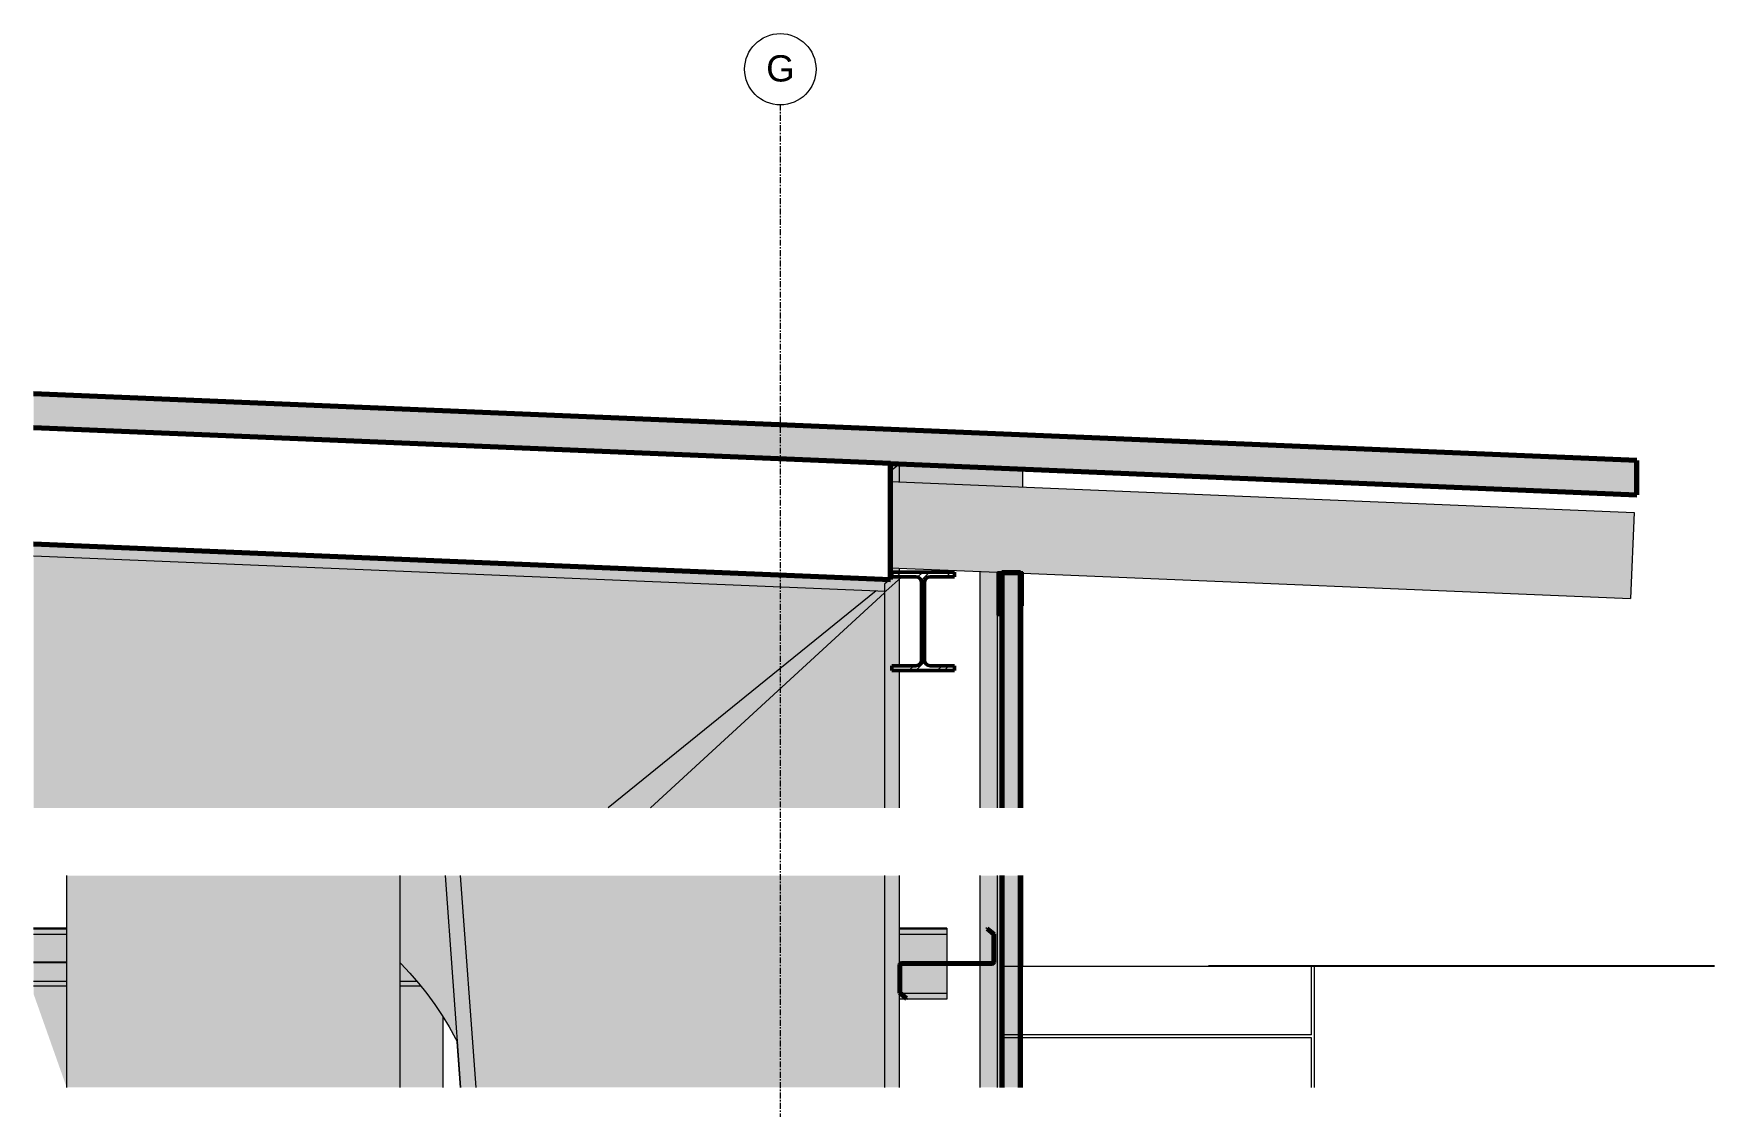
# Model space of a CAD drawing. Header units: inches. Extents: x 22771 to 24314, y 39 to 374.
# Drawn here: x 24172.6 to 24313.9, y 283.9 to 374.1 of the extents above; entities that cross this region are included whole.
import ezdxf

# ---------------------------------------------------------------- set-up
doc = ezdxf.new("R2010")
doc.units = ezdxf.units.IN
doc.header["$MEASUREMENT"] = 0
doc.linetypes.add('Grid Line 1_2_', pattern=[0.875, 0.5, -0.125, 0.125, -0.125])
for name, color, linetype, lineweight in [('A-CLNG', 13, 'Continuous', 18), ('A-GLAZ-CWMG', 51, 'Continuous', 9), ('A-ROOF', 132, 'Continuous', 18), ('A-WALL', 113, 'Continuous', 18), ('A-WALL-PATT', 111, 'Continuous', 70), ('L-SITE-WALL', 31, 'Continuous', 18), ('M-HVAC-DUCT', 70, 'Continuous', 9), ('S-BEAM', 12, 'Continuous', 9), ('S-COLS', 52, 'Continuous', 9), ('S-GRID', 1, 'Continuous', 9), ('S-GRID-IDEN', 1, 'Continuous', 9)]:
    doc.layers.add(name, color=color, linetype=linetype, lineweight=lineweight)
doc.styles.add('Arial_3', font='arial.ttf', dxfattribs={"height": 2.212949})
pattern_1 = [(45, (21892.158, 97.643), (-1.1879394, 1.1879394), []), (45, (21892.158, 99.443), (-1.1879394, 1.1879394), [])]
pattern_2 = [(0, (22784.43, 0.25), (-193, 193), [48, -145]), (90, (22784.43, 0.25), (-193, 1e-14), [96.25, -96.75]), (180, (22832.43, 96.5), (-193, 193), [48, -145]), (90, (22832.43, 0.25), (-193, 1e-14), [96.25, -96.75]), (180, (22832.43, 96.75), (-193, 193), [48, -145]), (90, (22832.43, 96.75), (-193, 1e-14), [96.25, -96.75]), (0, (22784.43, 193), (-193, 193), [48, -145]), (90, (22784.43, 96.75), (-193, 1e-14), [96.25, -96.75]), (0, (22832.68, 48.25), (-193, 193), [48, -145]), (90, (22832.68, 0), (-193, 1e-14), [48.25, -144.75]), (90, (22880.68, 0), (-193, 1e-14), [48.25, -144.75]), (0, (22832.68, 144.75), (-193, 193), [48, -145]), (90, (22832.68, 48.5), (-193, 1e-14), [96.25, -96.75]), (180, (22880.68, 48.5), (-193, 193), [48, -145]), (90, (22880.68, 48.5), (-193, 1e-14), [96.25, -96.75]), (90, (22832.68, 145), (-193, 1e-14), [48, -145]), (180, (22880.68, 145), (-193, 193), [48, -145]), (90, (22880.68, 145), (-193, 1e-14), [48, -145]), (0, (22880.93, 0.25), (-193, 193), [48, -145]), (90, (22880.93, 0.25), (-193, 1e-14), [96.25, -96.75]), (180, (22928.93, 96.5), (-193, 193), [48, -145]), (90, (22928.93, 0.25), (-193, 1e-14), [96.25, -96.75]), (180, (22928.93, 96.75), (-193, 193), [48, -145]), (90, (22928.93, 96.75), (-193, 1e-14), [96.25, -96.75]), (180, (22928.93, 193), (-193, 193), [48, -145]), (90, (22880.93, 96.75), (-193, 1e-14), [96.25, -96.75]), (0, (22929.18, 48.25), (-193, 193), [48, -145]), (90, (22929.18, 0), (-193, 1e-14), [48.25, -144.75]), (90, (22977.18, 0), (-193, 1e-14), [48.25, -144.75]), (0, (22929.18, 144.75), (-193, 193), [48, -145]), (90, (22929.18, 48.5), (-193, 1e-14), [96.25, -96.75]), (180, (22977.18, 48.5), (-193, 193), [48, -145]), (90, (22977.18, 48.5), (-193, 1e-14), [96.25, -96.75]), (90, (22929.18, 145), (-193, 1e-14), [48, -145]), (180, (22977.18, 145), (-193, 193), [48, -145]), (90, (22977.18, 145), (-193, 1e-14), [48, -145])]

# ---------------------------------------------------------------- blocks, each defined once
blk = doc.blocks.new('Family7 - Family7-772884-Detail 4')
at = {"layer": 'S-BEAM'}
blk.add_hatch(color=256, dxfattribs=at).paths.add_polyline_path([(22358.93, 327.21), (22360.24, 328.4), (22359.64, 328.43), (22359.42, 328.43), (22359.42, 328.44), (22359.3, 328.44), (22359.3, 328.19), (22287.27, 331.19), (22287.27, 330.19), (22357.92, 327.25)], flags=0)
h = blk.add_hatch(color=256, dxfattribs=at)
edge = h.paths.add_edge_path(flags=0)
edge.add_line((22339.14, 308.99), (22358.8, 327.08))
edge.add_line((22358.8, 327.08), (22358.8, 327.21))
edge.add_line((22358.8, 327.21), (22287.27, 330.19))
edge.add_line((22287.27, 330.19), (22287.27, 321.9))
edge.add_line((22287.27, 321.9), (22287.27, 308.99))
for p, q in [((22287.27, 330.19), (22358.93, 327.21)), ((22358.93, 327.21), (22360.24, 328.4)), ((22359.42, 328.44), (22359.3, 328.44)), ((22360.24, 328.4), (22359.65, 328.43)), ((22339.14, 308.99), (22358.8, 327.08))]:
    blk.add_line(p, q, dxfattribs=at)
blk = doc.blocks.new('Dimension Lumber - 2x8-945061-Detail 4')
at = {"layer": 'S-BEAM'}
h = blk.add_hatch(color=256, dxfattribs=at)
h.paths.add_polyline_path([(22421.54, 326.6), (22421.85, 333.84), (22359.3, 336.45), (22359.3, 329.19), (22368.31, 328.82), (22368.31, 328.83), (22370.44, 328.83), (22370.44, 328.73), (22393.25, 327.78)], flags=0)
h.paths.add_polyline_path([(22370.38, 328.73), (22370.38, 328.76), (22370.24, 328.76), (22370.24, 328.74), (22370.34, 328.73)], flags=0)
blk.add_hatch(color=256, dxfattribs=at).paths.add_polyline_path([(22370.24, 328.74), (22370.24, 328.76), (22369.57, 328.76), (22370.24, 328.74)], flags=0)
for p, q in [((22359.3, 336.45), (22421.85, 333.84)), ((22421.85, 333.84), (22421.54, 326.6)), ((22359.3, 329.19), (22368.31, 328.82)), ((22369.57, 328.76), (22370.24, 328.74)), ((22370.24, 328.74), (22370.38, 328.73)), ((22370.44, 328.73), (22421.54, 326.6))]:
    blk.add_line(p, q, dxfattribs=at)
blk = doc.blocks.new('Rectangular Mullion - Profile_Polycarbonate_Upper and left-934491-Detail 4')
at = {"layer": 'A-GLAZ-CWMG'}
blk.add_hatch(color=256, dxfattribs=at).paths.add_polyline_path([(22368.67, 325.2), (22368.67, 325.45), (22368.6, 325.45), (22368.6, 325.27), (22368.37, 325.27), (22368.37, 328.76), (22370.38, 328.76), (22370.38, 326.05), (22370.31, 326.05), (22370.31, 325.99), (22370.44, 325.99), (22370.44, 328.83), (22368.31, 328.83), (22368.31, 325.2)], flags=0)
at = {"layer": 'A-GLAZ-CWMG', "lineweight": 30}
for p, q in [((22368.31, 328.83), (22368.31, 325.2)), ((22370.44, 328.83), (22368.31, 328.83)), ((22368.37, 325.27), (22368.37, 328.76)), ((22368.37, 328.76), (22370.38, 328.76)), ((22370.38, 328.76), (22370.38, 326.05)), ((22370.44, 325.99), (22370.44, 328.83)), ((22368.31, 325.2), (22368.67, 325.2)), ((22368.6, 325.27), (22368.37, 325.27)), ((22368.67, 325.45), (22368.6, 325.45)), ((22368.6, 325.45), (22368.6, 325.27)), ((22368.67, 325.2), (22368.67, 325.45)), ((22370.38, 326.05), (22370.31, 326.05)), ((22370.31, 326.05), (22370.31, 325.99)), ((22370.31, 325.99), (22370.44, 325.99))]:
    blk.add_line(p, q, dxfattribs=at)
blk = doc.blocks.new('Rectangular Mullion - Profile_Polycarbonate_right-752683-Detail 4')
at = {"layer": 'A-GLAZ-CWMG'}
h = blk.add_hatch(color=256, dxfattribs=at)
edge = h.paths.add_edge_path(flags=0)
edge.add_line((22368.32, 308.99), (22368.67, 308.99))
edge.add_line((22368.67, 308.99), (22368.67, 325.2))
edge.add_line((22368.67, 325.2), (22368.31, 325.2))
edge.add_line((22368.31, 325.2), (22368.31, 320.75))
edge.add_line((22368.31, 320.75), (22368.31, 308.99))
h.paths.add_polyline_path([(22368.36, 308.99), (22368.36, 308.99), (22368.33, 320.75)], flags=0)
h.paths.add_polyline_path([(22368.6, 325.27), (22368.6, 325.45), (22368.67, 325.45), (22368.67, 328.76), (22368.37, 328.76), (22368.37, 325.27)], flags=0)
blk.add_hatch(color=256, dxfattribs=at).paths.add_polyline_path([(22368.67, 308.99), (22370.24, 308.99), (22370.24, 328.74), (22369.57, 328.76), (22368.67, 328.76), (22368.67, 309.01)], flags=0)
h = blk.add_hatch(color=256, dxfattribs=at)
edge = h.paths.add_edge_path(flags=0)
edge.add_line((22368.72, 308.99), (22370.31, 308.99))
edge.add_line((22370.31, 308.99), (22370.31, 328.73))
edge.add_line((22370.31, 328.73), (22370.24, 328.74))
edge.add_line((22370.24, 328.74), (22370.24, 308.99))
edge.add_line((22370.24, 308.99), (22368.67, 308.99))
edge.add_line((22368.67, 308.99), (22368.67, 308.99))
edge.add_line((22368.67, 308.99), (22368.67, 308.99))
h = blk.add_hatch(color=256, dxfattribs=at)
edge = h.paths.add_edge_path(flags=0)
edge.add_line((22370.44, 308.99), (22370.44, 325.99))
edge.add_line((22370.44, 325.99), (22370.31, 325.99))
edge.add_line((22370.31, 325.99), (22370.31, 308.99))
h.paths.add_polyline_path([(22370.31, 326.05), (22370.38, 326.05), (22370.38, 328.73), (22370.31, 328.73), (22370.31, 326.12)], flags=0)
for p, q in [((22368.67, 325.45), (22368.67, 328.76)), ((22370.31, 326.05), (22370.31, 328.73)), ((22368.31, 308.99), (22368.31, 325.2)), ((22368.67, 325.2), (22368.67, 325.45)), ((22368.67, 308.99), (22368.67, 325.2)), ((22370.31, 308.99), (22370.31, 325.99)), ((22370.44, 308.99), (22370.44, 325.99))]:
    blk.add_line(p, q, dxfattribs=at)
blk = doc.blocks.new('Rectangular Mullion - Profile_Polycarbonate_Upper and left-937187-Detail 4')
at = {"layer": 'A-GLAZ-CWMG'}
h = blk.add_hatch(color=256, dxfattribs=at)
h.paths.add_polyline_path([(22368.31, 308.99), (22368.31, 328.82), (22366.82, 328.88), (22366.82, 308.99), (22367.09, 308.99)], flags=0)
h.paths.add_polyline_path([(22370.44, 335.98), (22370.44, 337.48), (22368.94, 336.05), (22370.26, 335.99)], flags=0)
for p, q in [((22370.44, 335.98), (22370.44, 337.48)), ((22366.82, 328.88), (22366.82, 308.99))]:
    blk.add_line(p, q, dxfattribs=at)
blk = doc.blocks.new('Rectangular Mullion - Profile_Polycarbonate_Upper and left-937189-Detail 4')
at = {"layer": 'A-GLAZ-CWMG'}
h = blk.add_hatch(color=256, dxfattribs=at)
h.paths.add_polyline_path([(22368.94, 336.05), (22370.44, 337.48), (22360.05, 337.92), (22360.05, 336.42)], flags=0)
h.paths.add_polyline_path([(22359.3, 337.31), (22360.05, 337.92), (22359.3, 337.95), (22359.3, 337.67)], flags=0)
blk = doc.blocks.new('W-Wide Flange - W8X21-946647-Detail 4')
at = {"layer": 'S-BEAM'}
h = blk.add_hatch(dxfattribs=at)
h.set_pattern_fill('FP_13', color=256, style=0, pattern_type=2)
h.set_pattern_definition(pattern_1)
h.paths.add_polyline_path([(22359.42, 320.55), (22364.69, 320.55), (22364.69, 320.95), (22362.65, 320.95), (22362.47, 320.98), (22362.32, 321.09), (22362.21, 321.24), (22362.18, 321.42), (22362.18, 327.95), (22362.21, 328.13), (22362.32, 328.29), (22362.47, 328.39), (22362.65, 328.43), (22364.69, 328.43), (22364.69, 328.83), (22359.42, 328.83), (22359.42, 328.43), (22361.45, 328.43), (22361.63, 328.39), (22361.79, 328.29), (22361.89, 328.13), (22361.93, 327.95), (22361.93, 321.42), (22361.89, 321.24), (22361.79, 321.09), (22361.63, 320.98), (22361.45, 320.95), (22359.42, 320.95), (22359.42, 320.75)], flags=0)
at = {"layer": 'S-BEAM', "lineweight": 50}
for p, q in [((22364.69, 328.83), (22359.42, 328.83)), ((22359.42, 328.83), (22359.42, 328.43)), ((22359.42, 328.43), (22361.45, 328.43)), ((22361.93, 327.95), (22361.93, 321.42)), ((22362.18, 321.42), (22362.18, 327.95)), ((22362.65, 328.43), (22364.69, 328.43)), ((22364.69, 328.43), (22364.69, 328.83)), ((22361.45, 320.95), (22359.42, 320.95)), ((22359.42, 320.95), (22359.42, 320.55)), ((22364.69, 320.95), (22362.65, 320.95)), ((22364.69, 320.55), (22364.69, 320.95)), ((22359.42, 320.55), (22364.69, 320.55))]:
    blk.add_line(p, q, dxfattribs=at)
for centre, start, end in [((22361.45, 327.95), 0, 90), ((22362.65, 327.95), 90, 180), ((22361.45, 321.42), 270, 0), ((22362.65, 321.42), 180, 270)]:
    blk.add_arc(centre, 0.475, start, end, dxfattribs=at)
blk = doc.blocks.new('Girt_Z - 8_D-904143-Detail 4')
at = {"layer": 'S-BEAM'}
h = blk.add_hatch(dxfattribs=at)
h.set_pattern_fill('FP_13', color=256, style=0, pattern_type=2)
h.set_pattern_definition(pattern_1)
h.paths.add_polyline_path([(22360.63, 292.91), (22360.7, 293), (22360.16, 293.45), (22360.16, 295.77), (22360.19, 295.82), (22360.24, 295.84), (22367.87, 295.84), (22368, 295.9), (22368.05, 296.03), (22368.05, 298.4), (22367.48, 298.88), (22367.41, 298.79), (22367.94, 298.35), (22367.94, 296.02), (22367.92, 295.97), (22367.87, 295.95), (22360.24, 295.95), (22360.11, 295.9), (22360.05, 295.76), (22360.05, 293.4)], flags=0)
at = {"layer": 'S-BEAM', "lineweight": 50}
for p, q in [((22367.48, 298.88), (22367.41, 298.79)), ((22367.41, 298.79), (22367.94, 298.35)), ((22368.05, 298.4), (22367.48, 298.88)), ((22367.94, 298.35), (22367.94, 296.02)), ((22368.05, 296.03), (22368.05, 298.4)), ((22360.05, 295.76), (22360.05, 293.4)), ((22360.16, 293.45), (22360.16, 295.77)), ((22367.87, 295.95), (22360.24, 295.95)), ((22360.24, 295.84), (22367.87, 295.84)), ((22360.05, 293.4), (22360.63, 292.91)), ((22360.7, 293), (22360.16, 293.45)), ((22360.63, 292.91), (22360.7, 293))]:
    blk.add_line(p, q, dxfattribs=at)
for centre, radius, start, end in [((22360.24, 295.76), 0.188, 90, 180), ((22360.24, 295.76), 0.0782, 90, 177.8773), ((22367.87, 296.03), 0.188, 270, 0), ((22367.87, 296.03), 0.0782, 270, 356.9576)]:
    blk.add_arc(centre, radius, start, end, dxfattribs=at)
blk = doc.blocks.new('Rectangular Mullion - Profile_Polycarbonate_right-V13-Detail 4')
at = {"layer": 'A-GLAZ-CWMG'}
for points in [[(22368.67, 285.47), (22368.67, 303.3), (22368.31, 303.3), (22368.31, 285.47), (22368.57, 285.47)], [(22368.68, 285.47), (22368.68, 295.65), (22370.24, 295.65), (22370.24, 303.3), (22368.67, 303.3), (22368.67, 285.47)], [(22370.24, 295.65), (22370.31, 295.65), (22370.31, 303.3), (22370.24, 303.3), (22370.24, 296.61)], [(22370.4, 295.65), (22370.44, 295.65), (22370.44, 303.3), (22370.31, 303.3), (22370.31, 295.65), (22370.36, 295.65)]]:
    blk.add_hatch(color=256, dxfattribs=at).paths.add_polyline_path(points, flags=0)
for p, q in [((22368.31, 285.47), (22368.31, 303.3)), ((22368.67, 285.47), (22368.67, 303.3)), ((22370.31, 295.65), (22370.31, 303.3)), ((22370.44, 295.65), (22370.44, 303.3))]:
    blk.add_line(p, q, dxfattribs=at)
blk = doc.blocks.new('Girt_Z - 8_D-915535-Detail 4')
at = {"layer": 'S-BEAM'}
h = blk.add_hatch(color=256, dxfattribs=at)
h.paths.add_polyline_path([(22360.05, 298.79), (22364.05, 298.79), (22364.05, 298.88), (22360.05, 298.88), (22360.05, 298.79)], flags=0)
h.paths.add_polyline_path([(22290.05, 298.79), (22290.05, 298.88), (22287.27, 298.88), (22287.27, 298.79)], flags=0)
h = blk.add_hatch(color=256, dxfattribs=at)
h.paths.add_polyline_path([(22290.05, 298.35), (22290.05, 298.79), (22287.27, 298.79), (22287.27, 298.35), (22290.01, 298.35)], flags=0)
h.paths.add_polyline_path([(22364.05, 298.35), (22364.05, 298.79), (22360.05, 298.79), (22360.05, 298.35)], flags=0)
h = blk.add_hatch(color=256, dxfattribs=at)
h.paths.add_polyline_path([(22360.05, 296.02), (22364.05, 296.02), (22364.05, 298.35), (22360.05, 298.35), (22360.05, 296.03)], flags=0)
h.paths.add_polyline_path([(22290.05, 296.02), (22290.05, 298.35), (22287.27, 298.35), (22287.27, 296.02)], flags=0)
h = blk.add_hatch(color=256, dxfattribs=at)
edge = h.paths.add_edge_path(flags=0)
edge.add_line((22287.27, 295.95), (22290.05, 295.95))
edge.add_line((22290.05, 295.95), (22290.05, 296.02))
edge.add_line((22290.05, 296.02), (22287.27, 296.02))
h.paths.add_polyline_path([(22360.05, 295.95), (22364.05, 295.95), (22364.05, 296.02), (22360.05, 296.02), (22360.05, 295.95)], flags=0)
h.paths.add_polyline_path([(22318.08, 295.95), (22318.05, 295.97), (22318.05, 295.95)], flags=0)
h = blk.add_hatch(color=256, dxfattribs=at)
h.paths.add_polyline_path([(22318.17, 295.76), (22318.25, 295.77), (22318.08, 295.95), (22318.05, 295.95), (22318.05, 295.76)], flags=0)
edge = h.paths.add_edge_path(flags=0)
edge.add_line((22287.27, 295.76), (22290.05, 295.76))
edge.add_line((22290.05, 295.76), (22290.05, 295.95))
edge.add_line((22290.05, 295.95), (22287.27, 295.95))
h.paths.add_polyline_path([(22360.16, 295.76), (22364.05, 295.76), (22364.05, 295.84), (22360.24, 295.84), (22360.19, 295.82), (22360.16, 295.76)], flags=0)
h.paths.add_polyline_path([(22360.05, 295.76), (22360.11, 295.9), (22360.24, 295.95), (22360.05, 295.95), (22360.05, 295.77)], flags=0)
h = blk.add_hatch(color=256, dxfattribs=at)
h.paths.add_polyline_path([(22364.05, 293.4), (22364.05, 295.76), (22360.16, 295.76), (22360.16, 293.45), (22360.22, 293.4), (22360.7, 293.4)], flags=0)
h.paths.add_polyline_path([(22290.05, 294.4), (22290.05, 295.76), (22287.27, 295.76), (22287.27, 294.4)], flags=0)
h.paths.add_polyline_path([(22319.45, 294.4), (22319.48, 294.4), (22319.1, 294.86), (22318.26, 295.76), (22318.05, 295.76), (22318.05, 294.4), (22319.1, 294.4)], flags=0)
h = blk.add_hatch(color=256, dxfattribs=at)
h.paths.add_polyline_path([(22360.63, 292.91), (22360.05, 293.4), (22360.05, 292.91), (22360.16, 292.91)], flags=0)
h.paths.add_polyline_path([(22364.05, 292.91), (22364.05, 293.4), (22360.22, 293.4), (22360.7, 293), (22360.63, 292.91), (22360.7, 292.91)], flags=0)
for p, q in [((22290.05, 298.88), (22287.27, 298.88)), ((22290.05, 298.79), (22287.27, 298.79)), ((22290.05, 298.35), (22287.27, 298.35)), ((22364.05, 298.88), (22360.05, 298.88)), ((22364.05, 298.79), (22360.05, 298.79)), ((22364.05, 298.35), (22360.05, 298.35)), ((22364.05, 298.88), (22364.05, 298.79)), ((22364.05, 298.79), (22364.05, 298.35)), ((22364.05, 298.35), (22364.05, 296.02)), ((22290.05, 296.02), (22287.27, 296.02)), ((22290.05, 295.95), (22287.27, 295.95)), ((22318.08, 295.95), (22318.05, 295.95)), ((22364.05, 296.02), (22360.05, 296.02)), ((22360.24, 295.95), (22360.05, 295.95)), ((22364.05, 296.02), (22364.05, 295.95)), ((22364.05, 295.85), (22364.05, 295.76)), ((22364.05, 295.76), (22364.05, 293.4)), ((22364.05, 292.91), (22360.05, 292.91)), ((22360.22, 293.4), (22364.05, 293.4)), ((22364.05, 293.4), (22364.05, 292.91))]:
    blk.add_line(p, q, dxfattribs=at)
blk = doc.blocks.new('W-Wide Flange - W12X26-943848-Detail 4')
at = {"layer": 'S-BEAM'}
h = blk.add_hatch(color=256, dxfattribs=at)
h.paths.add_polyline_path([(22319.1, 294.02), (22319.79, 294.02), (22319.48, 294.4), (22318.05, 294.4), (22318.05, 294.02), (22318.17, 294.02)], flags=0)
edge = h.paths.add_edge_path(flags=0)
edge.add_line((22287.27, 294.02), (22290.05, 294.02))
edge.add_line((22290.05, 294.02), (22290.05, 294.4))
edge.add_line((22290.05, 294.4), (22287.27, 294.4))
h = blk.add_hatch(color=256, dxfattribs=at)
h.paths.add_polyline_path([(22318.17, 293.33), (22320.34, 293.33), (22320.27, 293.44), (22319.79, 294.02), (22318.05, 294.01), (22318.05, 293.33)], flags=0)
h.paths.add_polyline_path([(22290.05, 293.33), (22290.05, 294.02), (22287.27, 294.02), (22287.27, 293.33), (22289.46, 293.33)], flags=0)
h = blk.add_hatch(color=256, dxfattribs=at)
edge = h.paths.add_edge_path(flags=0)
edge.add_line((22321.68, 285.47), (22321.68, 291.4))
edge.add_line((22321.68, 291.4), (22321.33, 291.95))
edge.add_line((22321.33, 291.95), (22320.34, 293.33))
edge.add_line((22320.34, 293.33), (22318.05, 293.33))
edge.add_line((22318.05, 293.33), (22318.05, 285.47))
edge = h.paths.add_edge_path(flags=0)
edge.add_line((22290.05, 285.47), (22290.05, 293.33))
edge.add_line((22290.05, 293.33), (22287.27, 293.33))
for p, q in [((22287.27, 294.4), (22290.05, 294.4)), ((22287.27, 294.02), (22290.05, 294.02)), ((22318.05, 294.4), (22319.48, 294.4)), ((22318.05, 294.02), (22319.79, 294.02)), ((22321.68, 291.4), (22321.68, 285.47))]:
    blk.add_line(p, q, dxfattribs=at)
blk = doc.blocks.new('Round Elbow - 1_5 D-870650-Detail 4')
at = {"layer": 'M-HVAC-DUCT'}
h = blk.add_hatch(color=256, dxfattribs=at)
edge = h.paths.add_edge_path(flags=0)
edge.add_line((22304.05, 285.47), (22304.05, 303.3))
edge.add_line((22304.05, 303.3), (22290.05, 303.3))
edge.add_line((22290.05, 303.3), (22290.05, 285.47))
h = blk.add_hatch(color=256, dxfattribs=at)
edge = h.paths.add_edge_path(flags=0)
edge.add_line((22318.05, 285.47), (22318.05, 303.3))
edge.add_line((22318.05, 303.3), (22308.59, 303.3))
edge.add_line((22308.59, 303.3), (22308.59, 303.3))
edge.add_line((22308.59, 303.3), (22304.05, 303.3))
edge.add_line((22304.05, 303.3), (22304.05, 285.47))
at = {"layer": 'M-HVAC-DUCT', "flags": 128}
for points in [[(22290.05, 285.47), (22290.05, 286.38), (22290.05, 288), (22290.05, 289.61), (22290.05, 291.19), (22290.05, 292.75), (22290.05, 294.29), (22290.05, 295.79), (22290.05, 297.27), (22290.05, 298.71), (22290.05, 300.11), (22290.05, 301.48), (22290.05, 302.81), (22290.05, 303.3)], [(22318.05, 303.3), (22318.05, 303.16), (22318.05, 301.84), (22318.05, 300.48), (22318.05, 299.09), (22318.05, 297.66), (22318.05, 296.19), (22318.05, 294.69), (22318.05, 293.17), (22318.05, 291.62), (22318.05, 290.04), (22318.05, 288.44), (22318.05, 286.82), (22318.05, 285.47)]]:
    blk.add_lwpolyline(points, dxfattribs=at)
blk = doc.blocks.new('Round Elbow - 1_5 D-V14-Detail 4')
at = {"layer": 'M-HVAC-DUCT'}
h = blk.add_hatch(color=256, dxfattribs=at)
h.paths.add_polyline_path([(22322.91, 289.26), (22321.89, 303.3), (22318.05, 303.3), (22318.05, 295.98), (22319.1, 294.86), (22320.27, 293.44), (22321.33, 291.95), (22322.3, 290.4), (22322.82, 289.43)], flags=0)
h.paths.add_polyline_path([(22328.27, 303.3), (22328.27, 303.3), (22330.23, 303.3)], flags=0)
at = {"layer": 'M-HVAC-DUCT', "flags": 128}
blk.add_lwpolyline([(22318.05, 295.99), (22318.14, 295.9), (22318.9, 295.09), (22319.63, 294.24), (22320.33, 293.36), (22320.99, 292.45), (22321.61, 291.52), (22322.2, 290.57), (22322.75, 289.59), (22322.91, 289.27)], dxfattribs=at)
blk = doc.blocks.new('Rectangular Mullion - Profile_Polycarbonate_Upper and left-V15-Detail 4')
at = {"layer": 'A-GLAZ-CWMG'}
h = blk.add_hatch(color=256, dxfattribs=at)
edge = h.paths.add_edge_path(flags=0)
edge.add_line((22368.22, 285.47), (22368.31, 285.47))
edge.add_line((22368.31, 285.47), (22368.31, 303.3))
edge.add_line((22368.31, 303.3), (22366.82, 303.3))
edge.add_line((22366.82, 303.3), (22366.82, 295.95))
edge.add_line((22366.82, 295.95), (22367.87, 295.95))
edge.add_line((22367.87, 295.95), (22367.92, 295.97))
edge.add_line((22367.92, 295.97), (22367.94, 296.03))
edge.add_line((22367.94, 296.03), (22367.94, 298.35))
edge.add_line((22367.94, 298.35), (22367.41, 298.79))
edge.add_line((22367.41, 298.79), (22367.48, 298.88))
edge.add_line((22367.48, 298.88), (22368.05, 298.4))
edge.add_line((22368.05, 298.4), (22368.05, 296.02))
edge.add_line((22368.05, 296.02), (22368, 295.9))
edge.add_line((22368, 295.9), (22367.87, 295.84))
edge.add_line((22367.87, 295.84), (22366.82, 295.84))
edge.add_line((22366.82, 295.84), (22366.82, 285.47))
for p, q in [((22366.82, 303.3), (22366.82, 295.95)), ((22366.82, 295.84), (22366.82, 285.47))]:
    blk.add_line(p, q, dxfattribs=at)
blk = doc.blocks.new('Girt_C - 8_D-948025-Detail 4')
at = {"layer": 'S-BEAM'}
blk.add_hatch(color=256, dxfattribs=at).paths.add_polyline_path([(22428.58, 295.51), (22428.58, 295.51), (22428.58, 295.7), (22386.05, 295.7), (22386.05, 295.65), (22428.58, 295.65), (22428.58, 295.53)], flags=0)
for p in [(22428.58, 295.7), (22386.05, 295.65)]:
    blk.add_line(p, (22386.05, 295.7), dxfattribs=at)
blk = doc.blocks.new('Grid - Grid Head - Circle-14747-Detail 4')
at = {"layer": 'S-GRID-IDEN'}
blk.add_circle((22350.05, 371.13), 3, dxfattribs=at)

msp = doc.modelspace()

# ---------------------------------------------------------------- hatches: boundary and pattern name
at = {"layer": 'A-ROOF'}
msp.add_hatch(color=256, dxfattribs=at).paths.add_polyline_path([(24307.42, 335.33), (24307.42, 338.21), (24172.63, 343.83), (24172.63, 340.95), (24278.62, 336.53)], flags=0)
at = {"layer": 'A-WALL', "lineweight": 9, "transparency": 33554649}
msp.add_hatch(color=256, dxfattribs=at).paths.add_polyline_path([(24255.38, 308.99), (24255.61, 308.99), (24255.61, 328.76), (24254.03, 328.76), (24254.03, 308.99)], flags=0)
h = msp.add_hatch(color=256, dxfattribs=at)
edge = h.paths.add_edge_path(flags=0)
edge.add_line((24255.61, 285.47), (24255.61, 303.3))
edge.add_line((24255.61, 303.3), (24254.03, 303.3))
edge.add_line((24254.03, 303.3), (24254.03, 285.47))
at = {"layer": 'A-WALL-PATT', "lineweight": 9}
h = msp.add_hatch(dxfattribs=at)
h.set_pattern_fill('FP_14', color=256, style=0, pattern_type=2)
h.set_pattern_definition(pattern_2)
edge = h.paths.add_edge_path(flags=0)
edge.add_line((24255.61, 285.47), (24255.61, 295.65))
edge.add_line((24255.61, 295.65), (24254.04, 295.65))
edge.add_line((24254.04, 295.65), (24254.04, 285.79))
edge.add_line((24254.04, 285.79), (24254.04, 285.47))
h = msp.add_hatch(dxfattribs=at)
h.set_pattern_fill('FP_14', color=256, style=0, pattern_type=2)
h.set_pattern_definition(pattern_2)
edge = h.paths.add_edge_path(flags=0)
edge.add_line((24313.94, 285.47), (24313.94, 295.65))
edge.add_line((24313.94, 295.65), (24255.61, 295.65))
edge.add_line((24255.61, 295.65), (24255.61, 285.47))
at = {"layer": 'S-COLS', "lineweight": 5}
h = msp.add_hatch(color=256, dxfattribs=at)
h.paths.add_polyline_path([(24244.78, 328.44), (24244.78, 328.83), (24245.42, 328.83), (24245.42, 329.16), (24244.67, 329.19), (24244.67, 328.44)], flags=0)
h.paths.add_polyline_path([(24245.42, 336.42), (24245.42, 337.92), (24244.67, 337.31), (24244.67, 336.45), (24245.36, 336.42)], flags=0)
for points in [[(24245.42, 308.99), (24245.42, 320.55), (24244.78, 320.55), (24244.78, 320.95), (24245.42, 320.95), (24245.42, 328.43), (24244.92, 328.43), (24244.67, 328.22), (24244.67, 328.19), (24244.63, 328.19), (24244.17, 327.81), (24244.17, 308.99), (24244.78, 308.99)], [(24243.29, 308.99), (24244.17, 308.99), (24244.17, 327.21), (24243.46, 327.24), (24220.93, 308.99)]]:
    msp.add_hatch(color=256, dxfattribs=at).paths.add_polyline_path(points, flags=0)
h = msp.add_hatch(color=256, dxfattribs=at)
edge = h.paths.add_edge_path(flags=0)
edge.add_line((24209.8, 285.47), (24208.5, 303.3))
edge.add_line((24208.5, 303.3), (24207.25, 303.3))
edge.add_line((24207.25, 303.3), (24208.39, 287.69))
edge.add_line((24208.39, 287.69), (24208.55, 285.47))
h = msp.add_hatch(color=256, dxfattribs=at)
edge = h.paths.add_edge_path(flags=0)
edge.add_line((24244.17, 285.47), (24244.17, 303.3))
edge.add_line((24244.17, 303.3), (24208.5, 303.3))
edge.add_line((24208.5, 303.3), (24209.64, 287.69))
edge.add_line((24209.64, 287.69), (24209.8, 285.47))
h = msp.add_hatch(color=256, dxfattribs=at)
edge = h.paths.add_edge_path(flags=0)
edge.add_line((24245.42, 285.47), (24245.42, 303.3))
edge.add_line((24245.42, 303.3), (24244.17, 303.3))
edge.add_line((24244.17, 303.3), (24244.17, 285.47))
h = msp.add_hatch(color=256, dxfattribs=at)
edge = h.paths.add_edge_path(flags=0)
edge.add_line((24208.55, 285.47), (24208.28, 289.26))
edge.add_line((24208.28, 289.26), (24208.25, 289.3))
edge.add_line((24208.25, 289.3), (24208.5, 285.85))
edge.add_line((24208.5, 285.85), (24208.53, 285.47))

# ---------------------------------------------------------------- linework, layer by layer
at = {"layer": 'A-CLNG', "lineweight": 70}
for p, q in [((24244.67, 337.95), (24172.63, 340.95)), ((24244.67, 328.19), (24244.67, 337.95)), ((24172.63, 331.19), (24244.67, 328.19))]:
    msp.add_line(p, q, dxfattribs=at)
at = {"layer": 'A-ROOF', "lineweight": 70}
for p, q in [((24307.42, 338.21), (24172.63, 343.83)), ((24244.67, 337.95), (24307.42, 335.33)), ((24307.42, 335.33), (24307.42, 338.21))]:
    msp.add_line(p, q, dxfattribs=at)
at = {"layer": 'A-WALL', "lineweight": 70}
for p, q in [((24254.03, 328.76), (24254.03, 308.99)), ((24255.6, 328.76), (24254.03, 328.76)), ((24255.6, 308.99), (24255.6, 328.76)), ((24254.03, 303.3), (24254.03, 285.47)), ((24255.6, 285.47), (24255.6, 303.3))]:
    msp.add_line(p, q, dxfattribs=at)
at = {"layer": 'L-SITE-WALL'}
for p, q in [((24313.94, 295.65), (24254.04, 295.65)), ((24254.04, 295.65), (24254.04, 285.47))]:
    msp.add_line(p, q, dxfattribs=at)
at = {"layer": 'S-COLS'}
for p, q in [((24245.42, 337.92), (24244.67, 337.31)), ((24245.42, 336.42), (24245.42, 337.92)), ((24244.63, 328.19), (24244.17, 327.81)), ((24244.92, 328.43), (24244.67, 328.22)), ((24245.42, 328.83), (24245.42, 329.16)), ((24245.42, 320.95), (24245.42, 328.43)), ((24243.46, 327.24), (24220.93, 308.99)), ((24244.17, 327.81), (24244.17, 308.99)), ((24245.42, 308.99), (24245.42, 320.55)), ((24208.55, 285.47), (24207.25, 303.3)), ((24208.5, 303.3), (24209.8, 285.47)), ((24244.17, 303.3), (24244.17, 285.47)), ((24245.42, 295.76), (24245.42, 303.3)), ((24245.42, 285.47), (24245.42, 293.4)), ((24208.53, 285.47), (24208.25, 289.3))]:
    msp.add_line(p, q, dxfattribs=at)
at = {"layer": 'S-GRID', "linetype": 'Grid Line 1_2_'}
msp.add_line((24235.42, 214.54), (24235.42, 368.13), dxfattribs=at)

# ---------------------------------------------------------------- block references
at = {"layer": 'A-GLAZ-CWMG'}
for name in ['Rectangular Mullion - Profile_Polycarbonate_Upper and left-937189-Detail 4', 'Rectangular Mullion - Profile_Polycarbonate_Upper and left-937187-Detail 4', 'Rectangular Mullion - Profile_Polycarbonate_Upper and left-934491-Detail 4', 'Rectangular Mullion - Profile_Polycarbonate_right-752683-Detail 4', 'Rectangular Mullion - Profile_Polycarbonate_Upper and left-V15-Detail 4', 'Rectangular Mullion - Profile_Polycarbonate_right-V13-Detail 4']:
    msp.add_blockref(name, (1885.36, 0), dxfattribs=at)
at = {"layer": 'M-HVAC-DUCT'}
for name in ['Round Elbow - 1_5 D-870650-Detail 4', 'Round Elbow - 1_5 D-V14-Detail 4']:
    msp.add_blockref(name, (1885.36, 0), dxfattribs=at)
at = {"layer": 'S-BEAM'}
for name in ['Dimension Lumber - 2x8-945061-Detail 4', 'Family7 - Family7-772884-Detail 4', 'W-Wide Flange - W8X21-946647-Detail 4', 'Girt_Z - 8_D-915535-Detail 4', 'Girt_Z - 8_D-904143-Detail 4', 'Girt_C - 8_D-948025-Detail 4', 'W-Wide Flange - W12X26-943848-Detail 4']:
    msp.add_blockref(name, (1885.36, 0), dxfattribs=at)
at = {"layer": 'S-GRID-IDEN'}
msp.add_blockref('Grid - Grid Head - Circle-14747-Detail 4', (1885.36, 0), dxfattribs=at)

# ---------------------------------------------------------------- next in the draw order: texts
at = {"layer": 'S-GRID-IDEN', "insert": (24235.42, 372.31), "char_height": 2.21, "width": 2.862, "attachment_point": 2, "line_spacing_factor": 0.938532, "style": 'Arial_3', "bg_fill": 3, "box_fill_scale": 1.25, "bg_fill_color": 0, "bg_fill_transparency": 0}
msp.add_mtext('G', dxfattribs=at)

doc.saveas('drawing.dxf')
